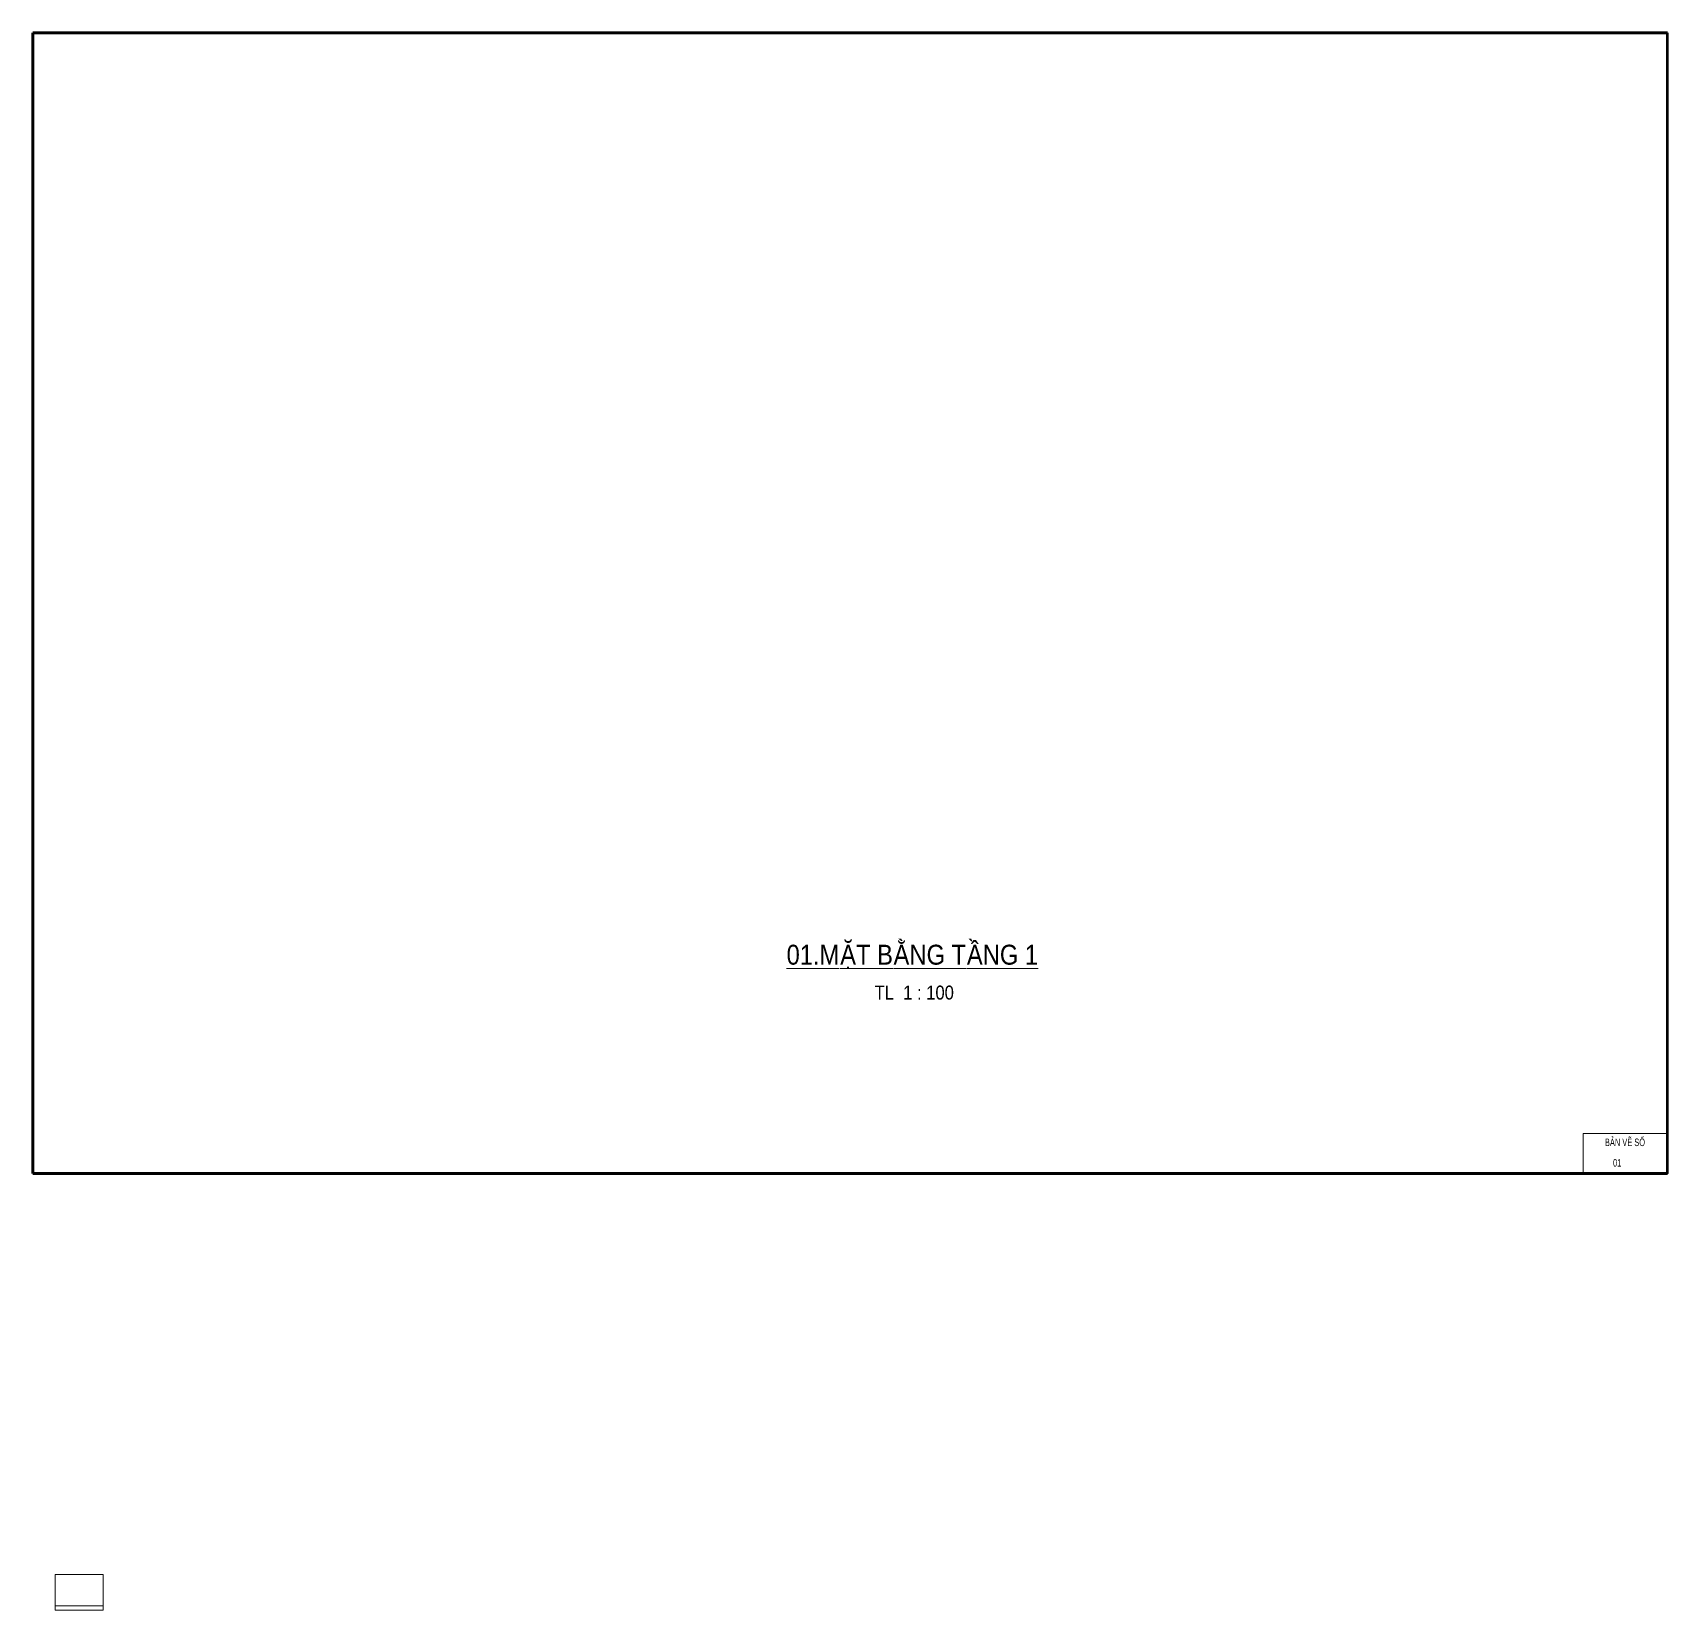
# Paper-space layout 'Layout1' of a CAD drawing. Header units: millimetres. Extents: x -6 to 405, y 0 to 396.
# The model-space entities are those that its viewports show. They can reach past a viewport. Long polylines and large blocks are cut down to what shows.
import ezdxf

# ---------------------------------------------------------------- set-up
doc = ezdxf.new("R2010")
doc.units = ezdxf.units.MM
doc.linetypes.add('Hidden', pattern=[714.375, 476.25, -238.125])
for name, color, linetype, lineweight in [('G-ANNO-TTLB', 7, 'Continuous', 9), ('G-ANNO-TTLB-THIN', 7, 'Continuous', 9), ('S-GRID', 7, 'Continuous', 9)]:
    doc.layers.add(name, color=color, linetype=linetype, lineweight=lineweight)
doc.styles.add('Arial_10', font='arial.ttf', dxfattribs={"width": 0.85, "height": 5})
doc.styles.add('Arial_11', font='arial.ttf', dxfattribs={"width": 0.85, "height": 5})
doc.styles.add('Arial_6', font='arial.ttf', dxfattribs={"width": 0.7, "height": 1.891426})
doc.styles.add('Arial_7', font='arial.ttf', dxfattribs={"width": 0.7, "height": 1.891426})
doc.styles.add('Arial_8', font='arial.ttf', dxfattribs={"width": 0.7, "height": 1.9})
doc.styles.add('Arial_9', font='arial.ttf', dxfattribs={"width": 0.85, "height": 3.5})

# ---------------------------------------------------------------- blocks, each defined once
blk = doc.blocks.new('KHUNG TEN CHUAN NAM_nha dan_ - KHUNG TEN CHUAN NAM_nha dan_-1869555-MẶT BẰNG TẦNG 1')
at = {"layer": 'G-ANNO-TTLB', "lineweight": 50}
for p, q in [((12.5, 291.13), (422.5, 291.13)), ((12.5, 5.02), (12.5, 291.13)), ((12.5, 291.13), (422.5, 291.13)), ((12.5, 291.13), (12.5, 5.02)), ((422.5, 291.13), (12.5, 291.13)), ((422.52, 5.02), (422.52, 291.13)), ((422.52, 5.02), (12.5, 5.02)), ((422.5, 5.02), (12.5, 5.02)), ((422.5, 5.02), (12.5, 5.02)), ((12.5, 5.02), (422.5, 5.02))]:
    blk.add_line(p, q, dxfattribs=at)
at = {"layer": 'G-ANNO-TTLB'}
for p, q in [((422.5, 291.13), (422.5, 5.02)), ((422.5, 291.13), (422.5, 5.02)), ((422.5, 5.02), (422.5, 291.13))]:
    blk.add_line(p, q, dxfattribs=at)
at = {"layer": 'G-ANNO-TTLB-THIN'}
for p, q in [((401.41, 14.99), (401.41, 5.02)), ((401.41, 14.99), (422.73, 14.99)), ((422.73, 5.02), (422.73, 14.99)), ((401.41, 5.02), (422.73, 5.02))]:
    blk.add_line(p, q, dxfattribs=at)
at = {"layer": 'G-ANNO-TTLB', "attachment_point": 1}
for s, insert, char_height, width, style in [('B', (406.84, 13.76), 1.89, 1.5152, 'Arial_6'), ('\\fArial|b0|i0|c254|p34|;\\W.7;Ả', (408.09, 13.76), 1.8914, 1.5152, 'Arial_7'), ('N V', (409.34, 13.76), 1.891, 3.7599, 'Arial_6'), ('\\fArial|b0|i0|c254|p34|;\\W.7;Ẽ', (412.44, 13.76), 1.8914, 1.5152, 'Arial_7'), (' S', (413.69, 13.76), 1.891, 2.1325, 'Arial_6'), ('\\fArial|b0|i0|c254|p34|;\\W.7;Ố', (415.45, 13.76), 1.8914, 1.7397, 'Arial_7')]:
    blk.add_mtext(s, dxfattribs=dict(at, insert=insert, char_height=char_height, width=width, style=style))

msp = doc.modelspace()

# ---------------------------------------------------------------- linework, layer by layer
at = {"layer": 'S-GRID', "linetype": 'Hidden'}
msp.add_line((39500, 0), (-3000, 0), dxfattribs=at)

psp = doc.layouts.get("Layout1")

# ---------------------------------------------------------------- block references
at = {"layer": 'G-ANNO-TTLB'}
psp.add_blockref('KHUNG TEN CHUAN NAM_nha dan_ - KHUNG TEN CHUAN NAM_nha dan_-1869555-MẶT BẰNG TẦNG 1', (-18.14, 104.57), dxfattribs=at)

# ---------------------------------------------------------------- texts
at = {"layer": 'G-ANNO-TTLB', "attachment_point": 1}
for s, insert, char_height, width, style in [('\\L\\fArial|b0|i0|c254|p34|;\\W.85;\\LẶ', (196.89, 166.94), 5, 4.8382, 'Arial_11'), ('\\L\\fArial|b0|i0|c254|p34|;\\W.85;\\LẰ', (210.27, 166.94), 5, 4.8382, 'Arial_11'), ('\\L\\fArial|b0|i0|c254|p34|;\\W.85;\\LẦ', (228.66, 166.94), 5, 4.8382, 'Arial_11'), ('\\L01.M', (183.45, 166.94), 5, 16.2863, 'Arial_10'), ('\\LT B', (200.88, 166.94), 5, 11.38, 'Arial_10'), ('\\LNG T', (214.26, 166.94), 5, 17.4447, 'Arial_10'), ('\\LNG 1', (232.65, 166.94), 5, 17.0359, 'Arial_10'), ('TL  1 : 100', (205.53, 156.69), 3.5, 24.5316, 'Arial_9')]:
    psp.add_mtext(s, dxfattribs=dict(at, insert=insert, char_height=char_height, width=width, style=style))

# ---------------------------------------------------------------- viewports
at = {"layer": '0'}
psp.add_viewport(center=(6, 4.5), size=(12, 9), view_center_point=(6, 4.5), view_height=12, dxfattribs=at)

# ---------------------------------------------------------------- next in the draw order: texts
at = {"layer": 'G-ANNO-TTLB', "insert": (390.73, 113.19), "char_height": 1.9, "width": 2.4692, "attachment_point": 1, "style": 'Arial_8', "bg_fill": 3, "box_fill_scale": 1.25, "bg_fill_color": 256, "bg_fill_true_color": 13158600, "bg_fill_transparency": 0}
psp.add_mtext('01', dxfattribs=at)

doc.saveas('drawing.dxf')
